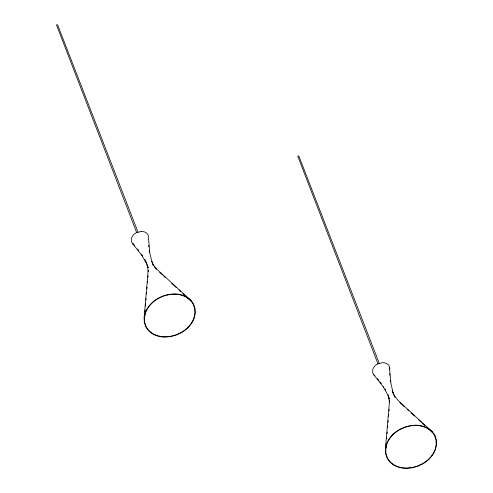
<?xml version="1.0" encoding="UTF-8"?>
<svg xmlns="http://www.w3.org/2000/svg" width="493" height="493" viewBox="0 0 493 493"><rect width="100%" height="100%" fill="white"/><g stroke="black" fill="none" stroke-linecap="round" stroke-linejoin="round"><path stroke-width="0.74" d="M144.147 317.461L148.14 270.663L148.171 271.353L147.672 267.292L147.826 267.779L146.483 263.626L142.107 255.639L142.471 256.2L132.58 243.567M144.511 317.486L144.776 314.454M145.034 311.422L145.17 309.906M145.497 306.116L145.694 303.848M146.02 300.058L146.15 298.542M146.544 293.994L146.674 292.478M147.006 288.695L147.136 287.179M147.53 282.631L147.66 281.115M147.986 277.325L148.122 275.809M385.421 448.722L389.415 401.924L389.445 402.621L388.946 398.56L389.1 399.047L387.757 394.893L383.381 386.906L383.751 387.467L373.854 374.834M385.785 448.753L385.982 446.479M386.118 444.963L386.247 443.447M386.641 438.899L386.771 437.383M387.097 433.6L387.233 432.084M387.621 427.536L387.757 426.02M388.083 422.23L388.213 420.714M388.607 416.172L388.737 414.656M389.069 410.866L389.199 409.35M148.22 239.395L148.467 236.387L148.029 235.001A8.714 6.84 -21.2 0 0 141.392 231.39M145.398 313.375L144.486 317.819L144.683 322.169L145.971 326.218A25.463 19.985 -21.2 0 0 165.365 336.774L170.633 336.288L175.865 334.895L180.826 332.652A26.517 20.811 -21.2 0 0 194.014 317.621L194.92 313.172L194.729 308.828L193.441 304.773A25.463 19.985 -21.2 0 0 174.047 294.216M141.392 231.39L136.099 232.801A9.084 7.13 -21.2 0 0 131.588 237.94L131.341 240.954L131.785 242.34A8.714 6.84 -21.2 0 0 133.695 244.577M174.047 294.222L168.772 294.709L163.54 296.102L158.58 298.345A26.517 20.805 -21.2 0 0 145.398 313.375M415.383 425.176L410.034 425.669L404.728 427.086L399.694 429.36A26.905 21.107 -21.2 0 0 386.321 444.606L385.397 449.123L385.594 453.529L386.9 457.646A25.839 20.275 -21.2 0 0 406.577 468.35L411.926 467.857L417.232 466.44L422.267 464.166A26.905 21.113 -21.2 0 0 435.646 448.92L436.57 444.403L436.367 439.996L435.06 435.88M432.404 431.96L398.412 400.766L394.56 396.021L394.838 396.452L393.038 392.508L393.18 392.958L391.035 384.17L389.304 366.268A8.714 6.84 -21.2 0 0 382.667 362.657L377.373 364.068A9.084 7.13 -21.2 0 0 372.862 369.208L372.622 372.215L373.059 373.608A8.714 6.84 -21.2 0 0 374.97 375.845M399.848 402.578L404.377 406.737M407.212 409.338L408.913 410.897M411.174 412.98L414.576 416.098M418.539 419.734L421.373 422.335M422.507 423.376L424.775 425.453M428.17 428.577L432.139 432.213M191.13 300.693L157.138 269.498L153.28 264.753L153.563 265.191L151.764 261.241L151.906 261.691L149.761 252.909L148.664 239.623M159.701 272.352L162.536 274.952M163.67 275.994L165.371 277.553M171.601 283.272L176.13 287.431M178.965 290.032L180.666 291.591M182.934 293.668L190.865 300.946M155.313 268.247L156.349 269.252M377.428 378.618L378.747 380.208M133.03 243.536L134.835 245.76M380.091 381.915L381.44 383.616M137.473 248.94L138.816 250.647M141.46 254.16L142.76 255.972L142.428 255.46M395.041 397.333L393.605 394.64M154.149 266.608L154.925 267.699M152.99 264.975L153.237 265.357L152.029 262.714M385.088 388.977L385.779 390.105M144.85 259.398L146.822 263.472M379.302 363.403L299.023 156.441L298.579 155.917L297.766 156.207L377.983 363.871M138.028 232.135L57.749 25.174L57.305 24.65L56.492 24.94L136.709 232.61M388.096 394.739L389.217 398.221M147.043 264.168L148.165 267.65L148.029 267.218M392.699 392.656L392.829 393.05L392.181 390.894M389.556 400.526L389.729 401.894M390.222 380.448L390.407 381.964M149.126 250.697L149.311 252.213M148.639 245.44L148.75 246.931M389.729 373.786L389.803 375.21M389.741 367.655L389.809 369.14M415.383 425.176A25.839 20.275 -21.2 0 1 435.066 435.88M145.041 313.338L144.116 317.856L144.313 322.262L145.626 326.378A25.839 20.275 -21.2 0 0 165.303 337.089L170.652 336.59L175.958 335.178L180.993 332.898A26.905 21.113 -21.2 0 0 194.371 317.652L195.29 313.141L195.092 308.729L193.786 304.612A25.839 20.275 -21.2 0 0 174.109 293.908L168.76 294.401L163.454 295.818L158.419 298.092A26.905 21.107 -21.2 0 0 145.047 313.345M386.672 444.637L385.766 449.086L385.957 453.431L387.245 457.486A25.463 19.985 -21.2 0 0 406.639 468.042L411.914 467.555L417.14 466.156L422.107 463.919A26.517 20.811 -21.2 0 0 435.288 448.889L436.2 444.44L436.003 440.095L434.715 436.04A25.463 19.985 -21.2 0 0 415.322 425.484L410.053 425.97L404.821 427.369L399.86 429.613A26.517 20.805 -21.2 0 0 386.678 444.637"/></g></svg>
